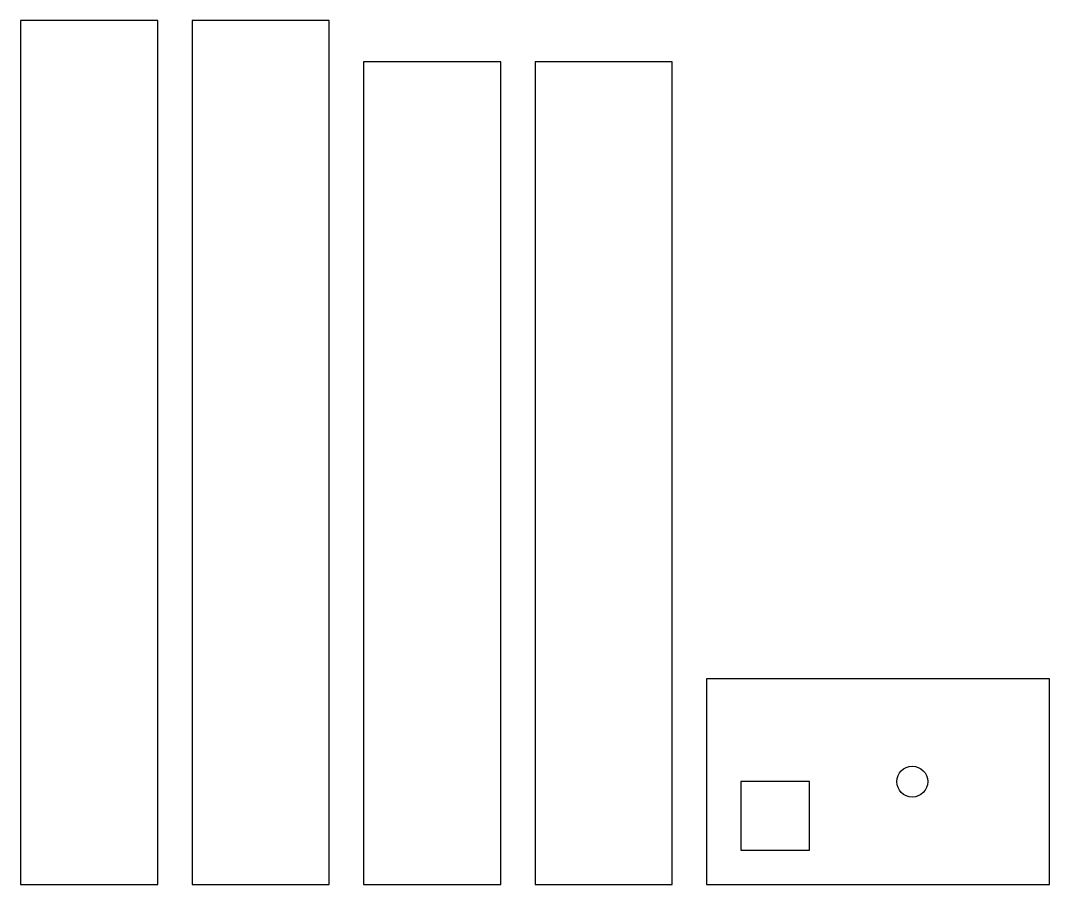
# Model space of a CAD drawing. Header units: millimetres. Extents: x 5 to 155, y 5 to 131.
import ezdxf

# ---------------------------------------------------------------- set-up
doc = ezdxf.new("R2010")
doc.units = ezdxf.units.MM

msp = doc.modelspace()

# ---------------------------------------------------------------- linework, layer by layer
at = {"layer": 'CORTE'}
for points in [[(5, 5), (25, 5), (25, 131), (5, 131)], [(30, 5), (50, 5), (50, 131), (30, 131)], [(55, 5), (75, 5), (75, 125), (55, 125)], [(80, 5), (100, 5), (100, 125), (80, 125)], [(105, 5), (155, 5), (155, 35), (105, 35)], [(110, 10), (120, 10), (120, 20), (110, 20)]]:
    msp.add_lwpolyline(points, close=True, dxfattribs=at)
msp.add_circle((135, 20), 2.25, dxfattribs=at)

doc.saveas('drawing.dxf')
